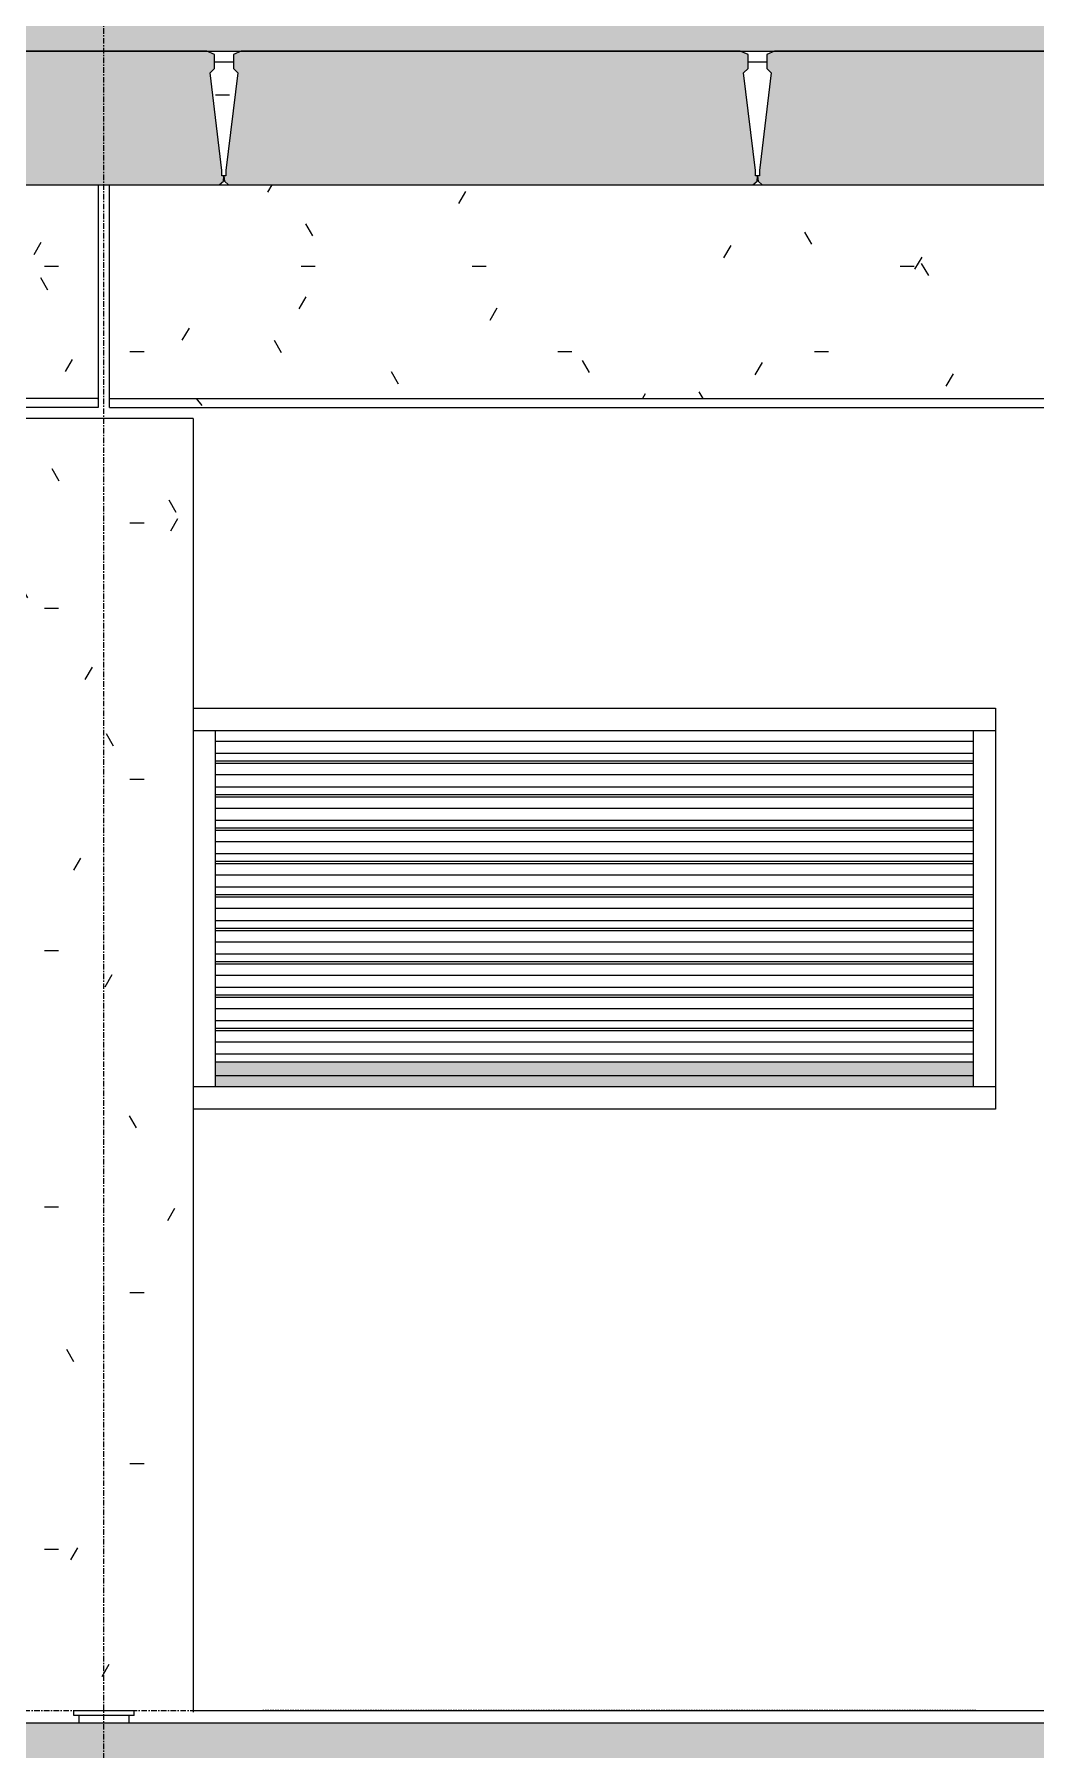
# Model space of a CAD drawing. Header units: inches. Extents: x -4168 to 1483, y -300 to 637.
# Drawn here: x -2833.6 to -2743.7, y -155.5 to -1.5 of the extents above; entities that cross this region are included whole.
import ezdxf

# ---------------------------------------------------------------- set-up
doc = ezdxf.new("R2010")
doc.units = ezdxf.units.IN
doc.header["$MEASUREMENT"] = 0
doc.linetypes.add('Grid Line 1_2_', pattern=[0.875, 0.5, -0.125, 0.125, -0.125])
doc.linetypes.add('Hidden 1_8_', pattern=[0.1875, 0.125, -0.0625])
for name, color, linetype, lineweight in [('0-1', 7, 'Continuous', 5), ('0-3', 55, 'Continuous', 9), ('0-4', 7, 'Continuous', 9), ('A-DETL-HDLN-1', 7, 'Hidden 1_8_', 9), ('A-FLOR-7', 192, 'Continuous', 9), ('A-FLOR-LEVL-1', 51, 'Grid Line 1_2_', 9), ('A-FLOR-PATT-1', 45, 'Continuous', 9), ('A-GLAZ-CURT-2', 55, 'Continuous', 9), ('A-GLAZ-CWMG-1', 55, 'Continuous', 9), ('A-WALL-PATT-3', 55, 'Continuous', 9), ('I-WALL-4', 55, 'Continuous', 9), ('P-SANR-FIXT-2', 55, 'Continuous', 9), ('S-BEAM-2', 7, 'Continuous', 9), ('S-BEAM-4', 55, 'Continuous', 9), ('S-BEAM-5', 50, 'Continuous', 9), ('S-COLS-1', 55, 'Continuous', 9), ('S-GRID-1', 1, 'Grid Line 1_2_', 9)]:
    doc.layers.add(name, color=color, linetype=linetype, lineweight=lineweight)
pattern_1 = [(0, (-3769.654, 146.633), (15.36, 3.84), [1.267, -10.253, 1.267, -10.253, -61.44]), (0, (-3769.654, 146.633), (15.36, 3.84), [-23.04, 1.267, -21.773, 1.267, -10.253, -26.88]), (0, (-3769.654, 146.633), (15.36, 3.84), [-57.6, 1.267, -6.413, 1.267, -17.933]), (120, (-3763.894, 148.553), (-11.0055376, 11.38215), [1.267, -10.253, 1.267, -10.253, -61.44]), (120, (-3763.894, 148.553), (-11.0055376, 11.38215), [-23.04, 1.267, -21.773, 1.267, -10.253, -26.88]), (120, (-3763.894, 148.553), (-11.0055376, 11.38215), [-57.6, 1.267, -6.413, 1.267, -17.933]), (240, (-3761.974, 156.233), (-4.3544624, -15.22215), [1.267, -10.253, 1.267, -10.253, -61.44]), (240, (-3761.974, 156.233), (-4.3544624, -15.22215), [-23.04, 1.267, -21.773, 1.267, -10.253, -26.88]), (240, (-3761.974, 156.233), (-4.3544624, -15.22215), [-57.6, 1.267, -6.413, 1.267, -17.933])]
pattern_2 = [(0, (-3769.654, 146.633), (30.72, 7.68), [1.267, -21.773, 1.267, -21.773, -122.88]), (0, (-3769.654, 146.633), (30.72, 7.68), [-46.08, 1.267, -44.813, 1.267, -21.773, -53.76]), (0, (-3769.654, 146.633), (30.72, 7.68), [-115.2, 1.267, -14.093, 1.267, -37.133]), (120, (-3758.134, 150.473), (-22.011075, 22.7643), [1.267, -21.773, 1.267, -21.773, -122.88]), (120, (-3758.134, 150.473), (-22.011075, 22.7643), [-46.08, 1.267, -44.813, 1.267, -21.773, -53.76]), (120, (-3758.134, 150.473), (-22.011075, 22.7643), [-115.2, 1.267, -14.093, 1.267, -37.133]), (240, (-3754.294, 165.833), (-8.708925, -30.4443), [1.267, -21.773, 1.267, -21.773, -122.88]), (240, (-3754.294, 165.833), (-8.708925, -30.4443), [-46.08, 1.267, -44.813, 1.267, -21.773, -53.76]), (240, (-3754.294, 165.833), (-8.708925, -30.4443), [-115.2, 1.267, -14.093, 1.267, -37.133])]

# ---------------------------------------------------------------- blocks, each defined once
blk = doc.blocks.new('Empty Panel - Empty Panel-2233457-BUILDING SECTION - NORTH_SOUTH THRU PARKING RAMP - LOOKING WEST')
at = {"layer": 'A-GLAZ-CURT-2'}
blk.add_line((-2749.32, -95), (-2817.32, -95), dxfattribs=at)
blk = doc.blocks.new('Rectangular Mullion - louver-2233453-BUILDING SECTION - NORTH_SOUTH THRU PARKING RAMP - LOOKING WEST')
at = {"layer": 'A-GLAZ-CWMG-1'}
for p, q in [((-2817.32, -90.95), (-2749.32, -90.95)), ((-2817.32, -93.05), (-2749.32, -93.05)), ((-2749.32, -93.77), (-2817.32, -93.77))]:
    blk.add_line(p, q, dxfattribs=at)
blk = doc.blocks.new('Rectangular Mullion - Louver Frame-2233454-BUILDING SECTION - NORTH_SOUTH THRU PARKING RAMP - LOOKING WEST')
at = {"layer": 'A-GLAZ-CWMG-1'}
blk.add_line((-2747.32, -96), (-2819.32, -96), dxfattribs=at)
blk = doc.blocks.new('Rectangular Mullion - Louver Frame-2233455-BUILDING SECTION - NORTH_SOUTH THRU PARKING RAMP - LOOKING WEST')
at = {"layer": 'A-GLAZ-CWMG-1'}
blk.add_line((-2819.32, -64), (-2747.32, -64), dxfattribs=at)
blk = doc.blocks.new('Rectangular Mullion - Louver Frame-2233315-BUILDING SECTION - NORTH_SOUTH THRU PARKING RAMP - LOOKING WEST')
at = {"layer": 'A-GLAZ-CWMG-1'}
blk.add_line((-2749.32, -92), (-2749.32, -95), dxfattribs=at)
blk = doc.blocks.new('Rectangular Mullion - Louver Frame-2233316-BUILDING SECTION - NORTH_SOUTH THRU PARKING RAMP - LOOKING WEST')
at = {"layer": 'A-GLAZ-CWMG-1'}
blk.add_line((-2817.32, -95), (-2817.32, -92), dxfattribs=at)
blk = doc.blocks.new('Rectangular Mullion - Louver Frame-2233317-BUILDING SECTION - NORTH_SOUTH THRU PARKING RAMP - LOOKING WEST')
at = {"layer": 'A-GLAZ-CWMG-1'}
for q in [(-2817.32, -95), (-2819.32, -96)]:
    blk.add_line((-2817.32, -96), q, dxfattribs=at)
blk = doc.blocks.new('Rectangular Mullion - Louver Frame-2233318-BUILDING SECTION - NORTH_SOUTH THRU PARKING RAMP - LOOKING WEST')
at = {"layer": 'A-GLAZ-CWMG-1'}
for p in [(-2749.32, -95), (-2747.32, -96)]:
    blk.add_line(p, (-2749.32, -96), dxfattribs=at)
blk = doc.blocks.new('Rectangular Mullion - Louver Frame-2233319-BUILDING SECTION - NORTH_SOUTH THRU PARKING RAMP - LOOKING WEST')
at = {"layer": 'A-GLAZ-CWMG-1'}
for p in [(-2819.32, -64), (-2817.32, -65)]:
    blk.add_line(p, (-2817.32, -64), dxfattribs=at)
blk = doc.blocks.new('Empty Panel - Empty Panel-2233458-BUILDING SECTION - NORTH_SOUTH THRU PARKING RAMP - LOOKING WEST')
at = {"layer": 'A-GLAZ-CURT-2'}
blk.add_line((-2749.32, -65), (-2817.32, -65), dxfattribs=at)
blk = doc.blocks.new('Rectangular Mullion - Louver Frame-2233320-BUILDING SECTION - NORTH_SOUTH THRU PARKING RAMP - LOOKING WEST')
at = {"layer": 'A-GLAZ-CWMG-1'}
blk.add_line((-2749.32, -83), (-2749.32, -86), dxfattribs=at)
blk = doc.blocks.new('Rectangular Mullion - Louver Frame-2233323-BUILDING SECTION - NORTH_SOUTH THRU PARKING RAMP - LOOKING WEST')
at = {"layer": 'A-GLAZ-CWMG-1'}
for q in [(-2747.32, -64), (-2749.32, -65)]:
    blk.add_line((-2749.32, -64), q, dxfattribs=at)
blk = doc.blocks.new('Rectangular Mullion - Louver Frame-2233321-BUILDING SECTION - NORTH_SOUTH THRU PARKING RAMP - LOOKING WEST')
at = {"layer": 'A-GLAZ-CWMG-1'}
blk.add_line((-2817.32, -89), (-2817.32, -86), dxfattribs=at)
blk = doc.blocks.new('Rectangular Mullion - louver-V35-BUILDING SECTION - NORTH_SOUTH THRU PARKING RAMP - LOOKING WEST')
at = {"layer": 'A-GLAZ-CWMG-1'}
for p, q in [((-2817.32, -66.05), (-2749.32, -66.05)), ((-2749.32, -66.77), (-2817.32, -66.77))]:
    blk.add_line(p, q, dxfattribs=at)
blk = doc.blocks.new('CTR - 1st Phase - Common Walls_rvt-1-BUILDING SECTION - NORTH_SOUTH THRU PARKING RAMP - LOOKING WEST')
at = {"layer": 'A-DETL-HDLN-1'}
blk.add_line((-2749.07, -152), (-2813.07, -152), dxfattribs=at)
at = {"layer": 'I-WALL-4'}
for p, q in [((-2819.32, -62), (-2747.32, -62)), ((-2747.32, -62), (-2747.32, -98)), ((-2747.32, -98), (-2819.32, -98)), ((-2819.32, -152), (-2705.95, -152))]:
    blk.add_line(p, q, dxfattribs=at)
at = {"layer": '0-4'}
for name, p in [('Rectangular Mullion - Louver Frame-2233455-BUILDING SECTION - NORTH_SOUTH THRU PARKING RAMP - LOOKING WEST', (0, 0)), ('Rectangular Mullion - Louver Frame-2233319-BUILDING SECTION - NORTH_SOUTH THRU PARKING RAMP - LOOKING WEST', (0, 0)), ('Rectangular Mullion - Louver Frame-2233323-BUILDING SECTION - NORTH_SOUTH THRU PARKING RAMP - LOOKING WEST', (0, 0)), ('Empty Panel - Empty Panel-2233458-BUILDING SECTION - NORTH_SOUTH THRU PARKING RAMP - LOOKING WEST', (0, 0)), ('Rectangular Mullion - Louver Frame-2233321-BUILDING SECTION - NORTH_SOUTH THRU PARKING RAMP - LOOKING WEST', (0, 21)), ('Rectangular Mullion - louver-V35-BUILDING SECTION - NORTH_SOUTH THRU PARKING RAMP - LOOKING WEST', (0, 0)), ('Rectangular Mullion - Louver Frame-2233320-BUILDING SECTION - NORTH_SOUTH THRU PARKING RAMP - LOOKING WEST', (0, 18)), ('Rectangular Mullion - louver-2233453-BUILDING SECTION - NORTH_SOUTH THRU PARKING RAMP - LOOKING WEST', (0, 24)), ('Empty Panel - Empty Panel-2233457-BUILDING SECTION - NORTH_SOUTH THRU PARKING RAMP - LOOKING WEST', (0, 27)), ('Rectangular Mullion - Louver Frame-2233321-BUILDING SECTION - NORTH_SOUTH THRU PARKING RAMP - LOOKING WEST', (0, 18)), ('Rectangular Mullion - Louver Frame-2233320-BUILDING SECTION - NORTH_SOUTH THRU PARKING RAMP - LOOKING WEST', (0, 15)), ('Rectangular Mullion - louver-2233453-BUILDING SECTION - NORTH_SOUTH THRU PARKING RAMP - LOOKING WEST', (0, 21)), ('Empty Panel - Empty Panel-2233457-BUILDING SECTION - NORTH_SOUTH THRU PARKING RAMP - LOOKING WEST', (0, 24)), ('Rectangular Mullion - Louver Frame-2233321-BUILDING SECTION - NORTH_SOUTH THRU PARKING RAMP - LOOKING WEST', (0, 15)), ('Rectangular Mullion - Louver Frame-2233320-BUILDING SECTION - NORTH_SOUTH THRU PARKING RAMP - LOOKING WEST', (0, 12)), ('Rectangular Mullion - louver-2233453-BUILDING SECTION - NORTH_SOUTH THRU PARKING RAMP - LOOKING WEST', (0, 18)), ('Empty Panel - Empty Panel-2233457-BUILDING SECTION - NORTH_SOUTH THRU PARKING RAMP - LOOKING WEST', (0, 21)), ('Rectangular Mullion - Louver Frame-2233321-BUILDING SECTION - NORTH_SOUTH THRU PARKING RAMP - LOOKING WEST', (0, 12)), ('Rectangular Mullion - Louver Frame-2233320-BUILDING SECTION - NORTH_SOUTH THRU PARKING RAMP - LOOKING WEST', (0, 9)), ('Rectangular Mullion - louver-2233453-BUILDING SECTION - NORTH_SOUTH THRU PARKING RAMP - LOOKING WEST', (0, 15)), ('Empty Panel - Empty Panel-2233457-BUILDING SECTION - NORTH_SOUTH THRU PARKING RAMP - LOOKING WEST', (0, 18)), ('Rectangular Mullion - Louver Frame-2233321-BUILDING SECTION - NORTH_SOUTH THRU PARKING RAMP - LOOKING WEST', (0, 9)), ('Rectangular Mullion - Louver Frame-2233320-BUILDING SECTION - NORTH_SOUTH THRU PARKING RAMP - LOOKING WEST', (0, 6)), ('Rectangular Mullion - louver-2233453-BUILDING SECTION - NORTH_SOUTH THRU PARKING RAMP - LOOKING WEST', (0, 12)), ('Empty Panel - Empty Panel-2233457-BUILDING SECTION - NORTH_SOUTH THRU PARKING RAMP - LOOKING WEST', (0, 15)), ('Rectangular Mullion - Louver Frame-2233321-BUILDING SECTION - NORTH_SOUTH THRU PARKING RAMP - LOOKING WEST', (0, 6)), ('Rectangular Mullion - Louver Frame-2233320-BUILDING SECTION - NORTH_SOUTH THRU PARKING RAMP - LOOKING WEST', (0, 3)), ('Rectangular Mullion - louver-2233453-BUILDING SECTION - NORTH_SOUTH THRU PARKING RAMP - LOOKING WEST', (0, 9)), ('Empty Panel - Empty Panel-2233457-BUILDING SECTION - NORTH_SOUTH THRU PARKING RAMP - LOOKING WEST', (0, 12)), ('Rectangular Mullion - Louver Frame-2233321-BUILDING SECTION - NORTH_SOUTH THRU PARKING RAMP - LOOKING WEST', (0, 3)), ('Rectangular Mullion - Louver Frame-2233320-BUILDING SECTION - NORTH_SOUTH THRU PARKING RAMP - LOOKING WEST', (0, 0)), ('Rectangular Mullion - louver-2233453-BUILDING SECTION - NORTH_SOUTH THRU PARKING RAMP - LOOKING WEST', (0, 6)), ('Empty Panel - Empty Panel-2233457-BUILDING SECTION - NORTH_SOUTH THRU PARKING RAMP - LOOKING WEST', (0, 9)), ('Rectangular Mullion - Louver Frame-2233321-BUILDING SECTION - NORTH_SOUTH THRU PARKING RAMP - LOOKING WEST', (0, 0)), ('Rectangular Mullion - Louver Frame-2233315-BUILDING SECTION - NORTH_SOUTH THRU PARKING RAMP - LOOKING WEST', (0, 6)), ('Rectangular Mullion - louver-2233453-BUILDING SECTION - NORTH_SOUTH THRU PARKING RAMP - LOOKING WEST', (0, 3)), ('Empty Panel - Empty Panel-2233457-BUILDING SECTION - NORTH_SOUTH THRU PARKING RAMP - LOOKING WEST', (0, 6)), ('Rectangular Mullion - Louver Frame-2233316-BUILDING SECTION - NORTH_SOUTH THRU PARKING RAMP - LOOKING WEST', (0, 3)), ('Rectangular Mullion - Louver Frame-2233315-BUILDING SECTION - NORTH_SOUTH THRU PARKING RAMP - LOOKING WEST', (0, 3)), ('Rectangular Mullion - louver-2233453-BUILDING SECTION - NORTH_SOUTH THRU PARKING RAMP - LOOKING WEST', (0, 0)), ('Empty Panel - Empty Panel-2233457-BUILDING SECTION - NORTH_SOUTH THRU PARKING RAMP - LOOKING WEST', (0, 3)), ('Rectangular Mullion - Louver Frame-2233316-BUILDING SECTION - NORTH_SOUTH THRU PARKING RAMP - LOOKING WEST', (0, 0)), ('Rectangular Mullion - Louver Frame-2233315-BUILDING SECTION - NORTH_SOUTH THRU PARKING RAMP - LOOKING WEST', (0, 0)), ('Rectangular Mullion - Louver Frame-2233317-BUILDING SECTION - NORTH_SOUTH THRU PARKING RAMP - LOOKING WEST', (0, 0)), ('Empty Panel - Empty Panel-2233457-BUILDING SECTION - NORTH_SOUTH THRU PARKING RAMP - LOOKING WEST', (0, 0)), ('Rectangular Mullion - Louver Frame-2233318-BUILDING SECTION - NORTH_SOUTH THRU PARKING RAMP - LOOKING WEST', (0, 0)), ('Rectangular Mullion - Louver Frame-2233454-BUILDING SECTION - NORTH_SOUTH THRU PARKING RAMP - LOOKING WEST', (0, 0))]:
    blk.add_blockref(name, p, dxfattribs=at)
blk = doc.blocks.new('034100 - Precast Structural Concrete - Column - Corbels - 16_x16_-V41-BUILDING SECTION - NORTH_SOUTH THRU PARKING RAMP - LOOKING WEST')
at = {"layer": 'S-COLS-1'}
h = blk.add_hatch(dxfattribs=at)
h.set_pattern_fill('FP_5', color=256, style=0, pattern_type=2)
h.set_pattern_definition(pattern_2)
h.paths.add_polyline_path([(-2835.24, -152.15), (-2835.24, -35.99), (-2835.32, -35.99), (-2835.32, -152.15)], flags=0)
h = blk.add_hatch(dxfattribs=at)
h.set_pattern_fill('FP_5', color=256, style=0, pattern_type=2)
h.set_pattern_definition(pattern_2)
h.paths.add_polyline_path([(-2835.24, -152.15), (-2830.03, -152.15), (-2830.03, -152), (-2824.62, -152), (-2824.62, -152.15), (-2819.4, -152.15), (-2819.4, -35.99), (-2835.24, -35.99), (-2835.24, -152)], flags=0)
for p, q in [((-2835.32, -35.99), (-2835.32, -152.15)), ((-2835.24, -35.99), (-2835.32, -35.99)), ((-2819.4, -35.99), (-2835.24, -35.99)), ((-2819.32, -35.99), (-2819.4, -35.99)), ((-2819.32, -35.99), (-2819.32, -152.15))]:
    blk.add_line(p, q, dxfattribs=at)
blk = doc.blocks.new('034100 - Precast Structural Concrete - Inverted Tee - IT 24IT31 _11_F _ 11_B SHELF_-2116639-BUILDING SECTION - NORTH_SOUTH THRU PARKING RAMP - LOOKING WEST')
at = {"layer": 'S-BEAM-4'}
h = blk.add_hatch(dxfattribs=at)
h.set_pattern_fill('FP_5', color=256, style=0, pattern_type=2)
h.set_pattern_definition(pattern_2)
h.paths.add_polyline_path([(-3154.32, -34.21), (-2827.84, -34.21), (-2827.84, -15), (-3154.32, -15), (-3154.32, -23.38)], flags=0)
h = blk.add_hatch(dxfattribs=at)
h.set_pattern_fill('FP_14', color=256, style=0, pattern_type=2)
h.set_pattern_definition([(0, (-3769.654, 168.31), (30.72, 5.431), [1.267, -21.773, 1.267, -21.773, -122.88]), (0, (-3769.654, 168.31), (30.72, 5.431), [-46.08, 1.267, -44.813, 1.267, -21.773, -53.76]), (0, (-3769.654, 168.31), (30.72, 5.431), [-115.2, 1.267, -14.093, 1.267, -37.133]), (129.232, (-3758.134, 171.026), (-19.350573, 12.83838), [1.002, -17.213, 1.002, -114.358]), (129.232, (-3758.134, 171.026), (-19.350573, 12.83838), [-19.217, -17.213, 1.002, -35.428, -60.716]), (129.232, (-3758.134, 171.026), (-19.350573, 12.83838), [-72.859, 1.002, -17.213, 1.002, -41.499]), (129.232, (-3758.134, 171.026), (-19.350573, 12.83838), [-92.075, -11.141, 1.002, -29.356]), (230.768, (-3754.294, 181.887), (-11.370004, -24.78585), [1.002, -17.213, 1.002, -114.358]), (230.768, (-3754.294, 181.887), (-11.370004, -24.78585), [-19.217, -17.213, 1.002, -35.428, -60.716]), (230.768, (-3754.294, 181.887), (-11.370004, -24.78585), [-72.859, 1.002, -17.213, 1.002, -41.499]), (230.768, (-3754.294, 181.887), (-11.370004, -24.78585), [-92.075, -11.141, 1.002, -29.356])])
h.paths.add_polyline_path([(-2831.87, -35), (-2827.84, -35), (-2827.84, -34.21), (-3154.32, -34.21), (-3154.32, -35), (-2835.24, -35)], flags=0)
for p, q in [((-2827.84, -15), (-2827.84, -34.21)), ((-2827.84, -34.21), (-3154.32, -34.21)), ((-2827.84, -35), (-3154.32, -35)), ((-2827.84, -34.21), (-2827.84, -35))]:
    blk.add_line(p, q, dxfattribs=at)
blk = doc.blocks.new('034100 - Precast Structural Concrete - Inverted Tee - IT 24IT31 _11_F _ 11_B SHELF_-2116756-BUILDING SECTION - NORTH_SOUTH THRU PARKING RAMP - LOOKING WEST')
at = {"layer": 'S-BEAM-4'}
h = blk.add_hatch(dxfattribs=at)
h.set_pattern_fill('FP_5', color=256, style=0, pattern_type=2)
h.set_pattern_definition(pattern_2)
h.paths.add_polyline_path([(-2720.79, -14.21), (-2720.61, -14.21), (-2720.61, -13.74), (-2719.55, -4.97), (-2719.94, -4.57), (-2719.94, -4), (-2721.63, -4), (-2721.63, -4.57), (-2722.02, -5.01), (-2720.97, -14), (-2720.97, -14.21), (-2720.83, -14.21)], flags=0)
h.paths.add_polyline_path([(-2720.37, -15), (-2720.75, -14.69), (-2720.79, -14.21), (-2720.83, -14.69), (-2721.2, -15), (-2720.61, -15)], flags=0)
h.paths.add_polyline_path([(-2768.67, -14.21), (-2768.49, -14.21), (-2768.49, -13.74), (-2767.43, -4.97), (-2767.82, -4.57), (-2767.82, -4), (-2769.52, -4), (-2769.52, -4.57), (-2769.91, -4.97), (-2768.85, -14), (-2768.85, -14.21), (-2768.71, -14.21)], flags=0)
h.paths.add_polyline_path([(-2768.25, -15), (-2768.63, -14.69), (-2768.67, -14.21), (-2768.71, -14.69), (-2769.09, -15), (-2768.49, -15)], flags=0)
h.paths.add_polyline_path([(-2816.55, -14.21), (-2816.37, -14.21), (-2816.37, -13.74), (-2815.31, -4.97), (-2815.71, -4.57), (-2815.71, -4), (-2817.4, -4), (-2817.4, -4.57), (-2817.79, -4.97), (-2816.73, -14), (-2816.73, -14.21), (-2816.59, -14.21)], flags=0)
h.paths.add_polyline_path([(-2816.55, -15), (-2816.14, -15), (-2816.51, -14.69), (-2816.55, -14.21), (-2816.59, -14.69), (-2816.97, -15), (-2816.59, -15)], flags=0)
h.paths.add_polyline_path([(-2625.02, -14.21), (-2624.85, -14.21), (-2624.85, -13.74), (-2623.78, -4.97), (-2624.18, -4.57), (-2624.18, -4), (-2625.87, -4), (-2625.87, -4.57), (-2626.26, -4.97), (-2625.2, -13.82), (-2625.2, -14.21), (-2625.07, -14.21)], flags=0)
h.paths.add_polyline_path([(-2625.02, -15), (-2624.61, -15), (-2624.98, -14.69), (-2625.02, -14.21), (-2625.07, -14.69), (-2625.44, -15), (-2625.07, -15)], flags=0)
h.paths.add_polyline_path([(-2672.91, -14.21), (-2672.73, -14.21), (-2672.73, -13.74), (-2671.67, -4.97), (-2672.06, -4.57), (-2672.06, -4), (-2673.75, -4), (-2673.75, -4.57), (-2674.15, -4.97), (-2673.08, -13.82), (-2673.08, -14.21), (-2672.95, -14.21)], flags=0)
h.paths.add_polyline_path([(-2672.49, -15), (-2672.87, -14.69), (-2672.91, -14.21), (-2672.95, -14.69), (-2673.32, -15), (-2672.73, -15)], flags=0)
h.paths.add_polyline_path([(-2529.26, -14.21), (-2529.08, -14.21), (-2529.08, -13.74), (-2528.02, -4.97), (-2528.41, -4.57), (-2528.41, -4), (-2530.11, -4), (-2530.11, -4.57), (-2530.5, -4.97), (-2529.44, -13.82), (-2529.44, -14.21), (-2529.3, -14.21)], flags=0)
h.paths.add_polyline_path([(-2528.84, -15), (-2529.22, -14.69), (-2529.26, -14.21), (-2529.3, -14.69), (-2529.68, -15), (-2529.08, -15)], flags=0)
h.paths.add_polyline_path([(-2577.14, -14.21), (-2576.97, -14.21), (-2576.97, -13.74), (-2575.9, -4.97), (-2576.3, -4.57), (-2576.3, -4), (-2577.99, -4), (-2577.99, -4.57), (-2578.38, -4.97), (-2577.32, -13.82), (-2577.32, -14.21), (-2577.18, -14.21)], flags=0)
h.paths.add_polyline_path([(-2577.14, -15), (-2576.73, -15), (-2577.1, -14.69), (-2577.14, -14.21), (-2577.18, -14.69), (-2577.56, -15), (-2577.18, -15)], flags=0)
h = blk.add_hatch(dxfattribs=at)
h.set_pattern_fill('FP_5', color=256, style=0, pattern_type=2)
h.set_pattern_definition(pattern_2)
h.paths.add_polyline_path([(-2826.83, -34.21), (-2500.2, -34.21), (-2500.2, -15), (-2826.83, -15), (-2826.83, -32)], flags=0)
h = blk.add_hatch(dxfattribs=at)
h.set_pattern_fill('FP_15', color=256, style=0, pattern_type=2)
h.set_pattern_definition([(0, (-3769.654, 168.31), (30.72, 5.431), [1.267, -21.773, 1.267, -21.773, -122.88]), (0, (-3769.654, 168.31), (30.72, 5.431), [-46.08, 1.267, -44.813, 1.267, -21.773, -53.76]), (0, (-3769.654, 168.31), (30.72, 5.431), [-115.2, 1.267, -14.093, 1.267, -37.133]), (129.232, (-3758.134, 171.026), (-22.01134, 16.097085), [1.002, -17.213, 1.002, -114.358]), (129.232, (-3758.134, 171.026), (-22.01134, 16.097085), [-19.217, -17.213, 1.002, -35.428, -60.716]), (129.232, (-3758.134, 171.026), (-22.01134, 16.097085), [-72.859, 1.002, -17.213, 1.002, -41.499]), (129.232, (-3758.134, 171.026), (-22.01134, 16.097085), [-92.075, -11.141, 1.002, -29.356]), (230.768, (-3754.294, 181.887), (-8.709237, -21.527142), [1.002, -17.213, 1.002, -114.358]), (230.768, (-3754.294, 181.887), (-8.709237, -21.527142), [-19.217, -17.213, 1.002, -35.428, -60.716]), (230.768, (-3754.294, 181.887), (-8.709237, -21.527142), [-72.859, 1.002, -17.213, 1.002, -41.499]), (230.768, (-3754.294, 181.887), (-8.709237, -21.527142), [-92.075, -11.141, 1.002, -29.356])])
h.paths.add_polyline_path([(-2520.51, -35), (-2500.2, -35), (-2500.2, -34.21), (-2826.83, -34.21), (-2826.83, -35), (-2530.21, -35)], flags=0)
for p, q in [((-2815.71, -4), (-2817.4, -4)), ((-2767.82, -4), (-2769.52, -4)), ((-2826.83, -34.21), (-2826.83, -15)), ((-2816.97, -15), (-2816.14, -15)), ((-2769.09, -15), (-2768.25, -15)), ((-2826.83, -35), (-2826.83, -34.21)), ((-2826.83, -34.21), (-2500.2, -34.21)), ((-2826.83, -35), (-2500.2, -35))]:
    blk.add_line(p, q, dxfattribs=at)
blk = doc.blocks.new('034100 - Precast Structural Concrete - Solid Plank - 12_-1871086-BUILDING SECTION - NORTH_SOUTH THRU PARKING RAMP - LOOKING WEST')
at = {"layer": 'S-BEAM-5'}
blk.add_hatch(color=256, dxfattribs=at).paths.add_polyline_path([(-3133.54, -15), (-3104.26, -15), (-3103.88, -14.69), (-3103.88, -14.21), (-3104.02, -14.21), (-3104.02, -13.74), (-3105.08, -4.97), (-3104.69, -4.57), (-3104.69, -3.31), (-3105.38, -3), (-3150.19, -3), (-3150.88, -3.31), (-3150.88, -4.57), (-3150.49, -4.97), (-3151.55, -14), (-3151.55, -14.21), (-3151.73, -14.21), (-3151.68, -14.69), (-3151.31, -15), (-3150.3, -15)], flags=0)
at = {"layer": 'S-BEAM-2'}
for p, q in [((-3150.19, -3), (-3150.88, -3.31)), ((-3105.38, -3), (-3150.19, -3)), ((-3104.69, -3.31), (-3105.38, -3)), ((-3150.88, -3.31), (-3150.88, -4.57)), ((-3150.88, -4.57), (-3150.49, -4.97)), ((-3105.08, -4.97), (-3104.69, -4.57)), ((-3104.69, -4.57), (-3104.69, -3.31)), ((-3150.49, -4.97), (-3151.55, -13.74)), ((-3104.02, -13.74), (-3105.08, -4.97)), ((-3151.55, -13.74), (-3151.55, -14.21)), ((-3104.02, -13.82), (-3104.02, -13.74)), ((-3104.02, -14.21), (-3104.02, -13.82)), ((-3151.55, -14.21), (-3151.73, -14.21)), ((-3151.73, -14.21), (-3151.68, -14.69)), ((-3151.68, -14.69), (-3151.31, -15)), ((-3151.31, -15), (-3104.26, -15)), ((-3104.26, -15), (-3103.88, -14.69)), ((-3103.84, -14.21), (-3104.02, -14.21)), ((-3103.88, -14.69), (-3103.84, -14.21))]:
    blk.add_line(p, q, dxfattribs=at)
blk = doc.blocks.new('CTR - 1st Phase - Structure_rvt-1-BUILDING SECTION - NORTH_SOUTH THRU PARKING RAMP - LOOKING WEST')
at = {"layer": 'A-WALL-PATT-3'}
h = blk.add_hatch(dxfattribs=at)
h.set_pattern_fill('FP_3', color=256, style=0, pattern_type=2)
h.set_pattern_definition(pattern_1)
h.paths.add_polyline_path([(-1953.32, -162), (-1953.32, -162), (-1953.41, -162)], flags=0)
h.paths.add_polyline_path([(-1960.39, -152), (-1953.32, -152), (-1953.32, -21), (-2160.32, -21), (-2160.32, -35.5), (-2165.32, -35.5), (-2165.32, -151.75), (-1971.82, -151.75), (-1971.82, -152)], flags=0)
h.paths.add_polyline_path([(-2640.14, -152), (-2640.14, -36), (-2520.51, -36), (-2520.51, -152), (-2508.32, -152), (-2508.32, -35.99), (-2492.32, -35.99), (-2492.32, -151.75), (-2181.32, -151.75), (-2181.32, -35.5), (-2186.32, -35.5), (-2186.32, -35), (-2500.2, -35), (-2500.2, -35), (-2640.32, -35), (-2640.32, -152)], flags=0)
h.paths.add_polyline_path([(-2776.63, -96), (-2749.32, -96), (-2749.32, -93.77), (-2817.32, -93.77), (-2817.32, -96), (-2798.35, -96)], flags=0)
h.paths.add_polyline_path([(-3829.32, -36.26), (-3824.82, -36.07), (-3824.82, -30), (-3825.32, -30), (-3825.32, -36), (-3829.32, -36)], flags=0)
h.paths.add_polyline_path([(-3819.32, -36.07), (-3819.32, -24.46), (-3819.5, -35.96), (-3819.82, -35.99), (-3819.82, -36.03)], flags=0)
at = {"layer": '0-3'}
for name, p in [('034100 - Precast Structural Concrete - Solid Plank - 12_-1871086-BUILDING SECTION - NORTH_SOUTH THRU PARKING RAMP - LOOKING WEST', (287.29, 0)), ('034100 - Precast Structural Concrete - Solid Plank - 12_-1871086-BUILDING SECTION - NORTH_SOUTH THRU PARKING RAMP - LOOKING WEST', (335.17, 0)), ('034100 - Precast Structural Concrete - Solid Plank - 12_-1871086-BUILDING SECTION - NORTH_SOUTH THRU PARKING RAMP - LOOKING WEST', (383.06, 0)), ('034100 - Precast Structural Concrete - Inverted Tee - IT 24IT31 _11_F _ 11_B SHELF_-2116639-BUILDING SECTION - NORTH_SOUTH THRU PARKING RAMP - LOOKING WEST', (0, 0)), ('034100 - Precast Structural Concrete - Inverted Tee - IT 24IT31 _11_F _ 11_B SHELF_-2116756-BUILDING SECTION - NORTH_SOUTH THRU PARKING RAMP - LOOKING WEST', (0, 0)), ('034100 - Precast Structural Concrete - Column - Corbels - 16_x16_-V41-BUILDING SECTION - NORTH_SOUTH THRU PARKING RAMP - LOOKING WEST', (0, 0))]:
    blk.add_blockref(name, p, dxfattribs=at)
blk = doc.blocks.new('Drain-Floor-WATTS-Square-Stainless_Steel_Strainer-Type_FD-1200-M - 2_ Outlet with 5_ Strainer-2528673-BUILDING SECTION - NORTH_SOUTH THRU PARKING RAMP - LOOKING WEST')
at = {"layer": 'P-SANR-FIXT-2'}
for p, q in [((-2830.03, -152), (-2824.62, -152)), ((-2830.03, -152.44), (-2830.03, -152)), ((-2824.62, -152.44), (-2830.03, -152.44)), ((-2829.57, -152.44), (-2829.57, -153.14)), ((-2825.07, -153.14), (-2825.07, -152.44)), ((-2824.62, -152.44), (-2824.62, -152))]:
    blk.add_line(p, q, dxfattribs=at)

msp = doc.modelspace()

# ---------------------------------------------------------------- hatches: boundary and pattern name
at = {"layer": 'A-FLOR-PATT-1'}
h = msp.add_hatch(dxfattribs=at)
h.set_pattern_fill('FP_3', color=256, style=0, pattern_type=2)
h.set_pattern_definition(pattern_1)
h.paths.add_polyline_path([(-2111.2269, -3), (-2107.3237, -3), (-2107.3237, 0), (-3203.3237, 0), (-3203.3237, -3), (-2127.9861, -3)], flags=0)
h = msp.add_hatch(dxfattribs=at)
h.set_pattern_fill('FP_12', color=256, style=0, pattern_type=2)
h.set_pattern_definition([(50, (-3769.654, 146.633), (27.5427, -2.40992), [2.88, -31.68]), (355, (-3769.654, 146.633), (-5.32784, 28.88427), [2.304, -25.344]), (100.451, (-3767.36, 146.432), (22.2153, 26.47393), [2.448, -26.924]), (46.184, (-3769.654, 154.313), (40.9819, -6.3564), [4.32, -47.52]), (96.636, (-3766.24, 153.784), (35.89075, 37.4062), [3.671, -40.386]), (351.184, (-3769.654, 154.313), (35.891, 37.4062), [3.456, -38.016]), (21, (-3765.814, 152.393), (22.92104, -15.46073), [2.88, -31.68]), (326, (-3765.814, 152.393), (9.34353, 27.84574), [2.304, -25.344]), (71.451, (-3763.904, 151.105), (32.26477, 12.38442), [2.448, -26.924]), (37.5, (-3769.654, 146.633), (0.466855, 12.782707), [1.267, -23.77, 1.267, -24.461, -25.44]), (37.5, (-3769.654, 146.633), (0.466855, 12.782707), [-50.765, 1.267, -24.173]), (7.5, (-3769.654, 146.633), (10.10159, 15.14509), [1.267, -13.402, 1.267, -23.194, -9.696]), (7.5, (-3769.654, 146.633), (10.10159, 15.14509), [-39.13, 1.267, -8.429]), (327.5, (-3778.217, 146.633), (20.49916, -0.86578), [1.267, -8.333, 1.267, -28.685, -39.744]), (327.5, (-3778.217, 146.633), (20.49916, -0.86578), [-39.552, 1.267, -38.477]), (317.5, (-3782.057, 146.633), (22.39478, 3.84429), [1.267, -11.213, 1.267, -18.624, -28.224]), (317.5, (-3782.057, 146.633), (22.39478, 3.84429), [-32.371, 1.267, -26.957])])
h.paths.add_polyline_path([(-2169.8841, -162.3069), (-2111.2433, -162.3069), (-1953.3237, -158), (-1953.3237, -152), (-2111.2433, -156.3069), (-2265.5979, -156.3069), (-2500.3237, -152), (-2624.5506, -153.1397), (-2957.5542, -153.1397), (-2957.5542, -159.1397), (-2624.5506, -159.1397), (-2500.3237, -158), (-2265.5979, -162.3069), (-2178.2637, -162.3069)], flags=0)

# ---------------------------------------------------------------- linework, layer by layer
at = {"layer": 'A-FLOR-7'}
for p, q in [((-3203.3237, -3), (-2107.3237, -3)), ((-2624.5506, -153.1397), (-2957.5542, -153.1397))]:
    msp.add_line(p, q, dxfattribs=at)
at = {"layer": 'A-FLOR-LEVL-1'}
msp.add_line((-4167.9645, -152), (-1830.091, -152), dxfattribs=at)
at = {"layer": 'S-GRID-1'}
msp.add_line((-2827.3237, -159.8356), (-2827.3237, 470.5), dxfattribs=at)

# ---------------------------------------------------------------- block references
at = {"layer": '0-1'}
for name in ['CTR - 1st Phase - Structure_rvt-1-BUILDING SECTION - NORTH_SOUTH THRU PARKING RAMP - LOOKING WEST', 'CTR - 1st Phase - Common Walls_rvt-1-BUILDING SECTION - NORTH_SOUTH THRU PARKING RAMP - LOOKING WEST']:
    msp.add_blockref(name, (0, 0), dxfattribs=at)
at = {"layer": 'P-SANR-FIXT-2'}
msp.add_blockref('Drain-Floor-WATTS-Square-Stainless_Steel_Strainer-Type_FD-1200-M - 2_ Outlet with 5_ Strainer-2528673-BUILDING SECTION - NORTH_SOUTH THRU PARKING RAMP - LOOKING WEST', (0, 0), dxfattribs=at)

doc.saveas('drawing.dxf')
